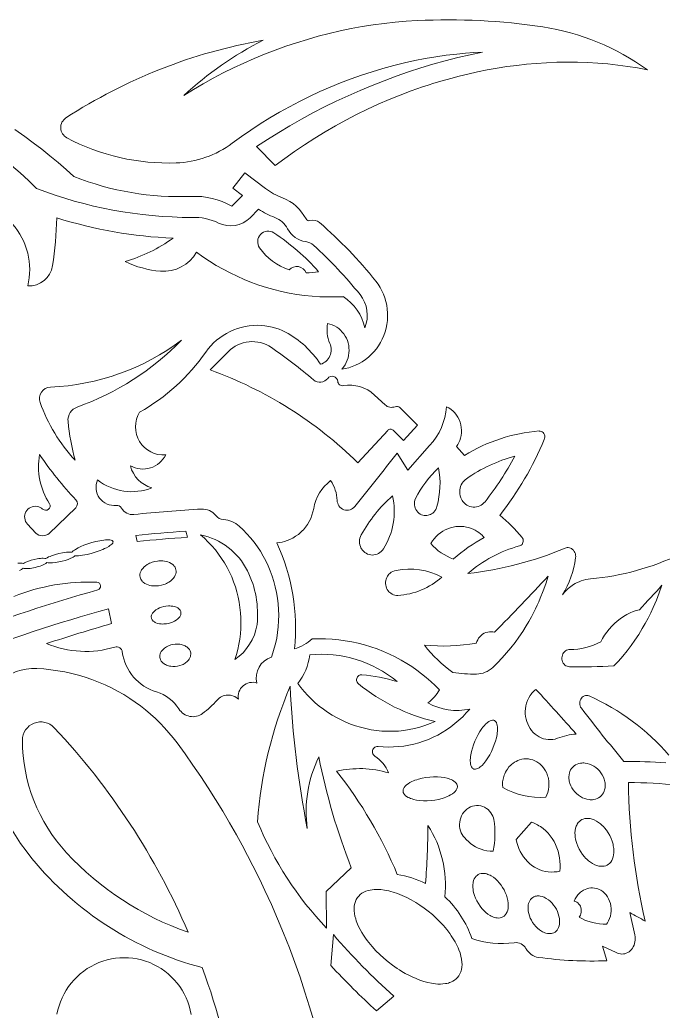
# Model space of a CAD drawing. Extents: x -234 to 858, y -95 to 532.
# Drawn here: x 705.8 to 724.1, y 119.84 to 148.04 of the extents above; entities that cross this region are included whole.
import ezdxf

# ---------------------------------------------------------------- set-up
doc = ezdxf.new("R2010")
doc.units = 0
doc.header["$LTSCALE"] = 7
doc.header["$MEASUREMENT"] = 0
doc.layers.add('8', color=250, linetype='CONTINUOUS', lineweight=15)

msp = doc.modelspace()

# ---------------------------------------------------------------- linework, layer by layer
at = {"layer": '8', "ltscale": 0.01898}
msp.add_line((712.5332, 144.4351), (713.0627, 143.891), dxfattribs=at)
at = {"layer": '8', "ltscale": 0.013773}
msp.add_line((712.2046, 143.685), (711.8601, 143.2551), dxfattribs=at)
at = {"layer": '8', "ltscale": 0.018277}
msp.add_line((712.7879, 143.2443), (712.2046, 143.685), dxfattribs=at)
at = {"layer": '8', "ltscale": 0.010833}
msp.add_line((712.1375, 143.0462), (711.8329, 142.7379), dxfattribs=at)
at = {"layer": '8', "ltscale": 0.008681}
msp.add_line((711.8601, 143.2551), (712.1375, 143.0462), dxfattribs=at)
at = {"layer": '8', "ltscale": 0.008486}
msp.add_line((712.5881, 142.6526), (712.3499, 142.4108), dxfattribs=at)
at = {"layer": '8', "ltscale": 0.018129}
msp.add_line((711.726, 138.5974), (711.216, 138.0819), dxfattribs=at)
at = {"layer": '8', "ltscale": 0.010154}
msp.add_line((716.1894, 137.0892), (715.8923, 137.366), dxfattribs=at)
at = {"layer": '8', "ltscale": 0.017836}
msp.add_line((717.1119, 136.5057), (716.6061, 137.0089), dxfattribs=at)
at = {"layer": '8', "ltscale": 0.014729}
msp.add_line((716.7137, 136.0715), (717.1119, 136.5057), dxfattribs=at)
at = {"layer": '8', "ltscale": 0.031327}
msp.add_line((715.4162, 135.439), (716.2676, 136.3584), dxfattribs=at)
at = {"layer": '8', "ltscale": 0.010338}
msp.add_line((716.4201, 136.3627), (716.7137, 136.0715), dxfattribs=at)
at = {"layer": '8', "ltscale": 0.023325}
msp.add_line((717.4575, 135.9286), (716.836, 135.2328), dxfattribs=at)
at = {"layer": '8', "ltscale": 0.014188}
msp.add_line((716.836, 135.2328), (716.5369, 135.7151), dxfattribs=at)
at = {"layer": '8', "ltscale": 0.008452}
msp.add_line((718.4543, 135.6501), (718.2271, 135.9005), dxfattribs=at)
at = {"layer": '8', "ltscale": 0.026184}
msp.add_line((706.6401, 133.4278), (707.3911, 134.1579), dxfattribs=at)
at = {"layer": '8', "ltscale": 0.008656}
msp.add_line((706.0191, 133.6933), (706.2535, 133.4385), dxfattribs=at)
at = {"layer": '8', "ltscale": 0.004515}
msp.add_line((710.5698, 133.319), (710.5231, 133.4935), dxfattribs=at)
at = {"layer": '8', "ltscale": 0.004397}
msp.add_line((709.1034, 133.3694), (709.1444, 133.1984), dxfattribs=at)
at = {"layer": '8', "ltscale": 0.010693}
msp.add_line((708.3226, 131.2844), (708.4136, 130.8665), dxfattribs=at)
at = {"layer": '8', "ltscale": 0.016356}
msp.add_line((720.3531, 125.2155), (719.9207, 124.7245), dxfattribs=at)
at = {"layer": '8', "ltscale": 0.024661}
msp.add_line((714.5127, 123.2398), (715.2307, 123.9162), dxfattribs=at)
at = {"layer": '8', "ltscale": 0.025963}
msp.add_line((714.5292, 122.2014), (714.5127, 123.2398), dxfattribs=at)
at = {"layer": '8', "ltscale": 0.01628}
msp.add_line((723.2947, 122.0061), (723.155, 122.6421), dxfattribs=at)
at = {"layer": '8', "ltscale": 0.022011}
msp.add_line((714.7226, 122.0165), (714.6482, 121.1392), dxfattribs=at)
at = {"layer": '8', "ltscale": 0.010871}
msp.add_line((722.5011, 121.2754), (722.3708, 121.6903), dxfattribs=at)
at = {"layer": '8', "ltscale": 0.010872}
msp.add_line((722.3708, 121.6903), (722.7672, 121.5113), dxfattribs=at)
at = {"layer": '8', "ltscale": 0.016071}
msp.add_line((715.9491, 119.8457), (716.4371, 120.2641), dxfattribs=at)
at = {"layer": '8'}
for points in [[(717.1076, 148.0173), (716.7934, 147.9984), (716.4791, 147.9718), (716.1647, 147.9374), (715.8505, 147.8952), (715.5368, 147.8455), (715.2237, 147.7881), (714.9114, 147.7231), (714.6002, 147.6507), (714.2902, 147.5707), (713.9817, 147.4835), (713.6748, 147.3889), (713.3698, 147.287), (713.0669, 147.178), (712.7662, 147.0618), (712.468, 146.9386), (712.1724, 146.8085), (711.8797, 146.6715), (711.5901, 146.5276), (711.3036, 146.3771), (711.0206, 146.2199), (710.7411, 146.0562), (710.4654, 145.886)], [(711.845, 144.5291), (712.1063, 144.7187), (712.3718, 144.9019), (712.6416, 145.0786), (712.9152, 145.2486), (713.1927, 145.412), (713.4737, 145.5685), (713.7581, 145.7181), (714.0456, 145.8607), (714.3362, 145.9962), (714.6295, 146.1245), (714.9253, 146.2455), (715.2235, 146.359), (715.5239, 146.4652), (715.8262, 146.5638), (716.1301, 146.6547), (716.4356, 146.7379), (716.7423, 146.8134), (717.0386, 146.8787), (717.3358, 146.9366), (717.6335, 146.9872), (717.9317, 147.0303), (718.23, 147.0659), (718.474, 147.0894), (718.7177, 147.1078), (718.9611, 147.1212)], [(718.9611, 147.1212), (718.6082, 147.0463), (718.2558, 146.9636), (717.904, 146.8732), (717.5532, 146.7751), (717.2034, 146.6694), (716.855, 146.5562), (716.5081, 146.4356), (716.1629, 146.3076), (715.8196, 146.1723), (715.4784, 146.0298), (715.1395, 145.8801), (714.8031, 145.7234), (714.4693, 145.5596), (714.1384, 145.389), (713.8106, 145.2115), (713.486, 145.0273), (713.1648, 144.8365), (712.8471, 144.639), (712.5332, 144.4351)], [(713.0627, 143.891), (713.3385, 144.0962), (713.6186, 144.2949), (713.9031, 144.4869), (714.1916, 144.6722), (714.4839, 144.8506), (714.78, 145.0219), (715.0794, 145.1862), (715.3822, 145.3432), (715.688, 145.493), (715.9967, 145.6353), (716.308, 145.7702), (716.6217, 145.8974), (716.9375, 146.017), (717.0964, 146.0739), (717.2557, 146.1289), (717.4151, 146.1817), (717.575, 146.2327), (717.8157, 146.3054), (718.0571, 146.3736), (718.2992, 146.4372), (718.5418, 146.4963), (718.8197, 146.5581), (719.0981, 146.6139), (719.3767, 146.6636), (719.6555, 146.7071), (719.9343, 146.7444), (720.2129, 146.7754), (720.4913, 146.8002), (720.7848, 146.8195), (721.0777, 146.8317), (721.3697, 146.8367), (721.6606, 146.8346), (721.9503, 146.8253), (722.2387, 146.8087), (722.5254, 146.7849), (722.8103, 146.7539), (723.0933, 146.7155), (723.3742, 146.6698), (723.6527, 146.6169)], [(707.341, 143.5822), (707.1175, 143.7829), (706.8901, 143.9794), (706.6588, 144.1717), (706.4238, 144.3596), (706.1852, 144.543), (705.9431, 144.7219), (705.6617, 144.9213)], [(706.2767, 143.2423), (706.045, 143.4668), (705.8078, 143.6857), (705.5653, 143.899)], [(710.8286, 141.4271), (711.0109, 141.2968), (711.1976, 141.1729), (711.3887, 141.0553), (711.5836, 140.9443), (711.7821, 140.8401), (711.9837, 140.743), (712.1878, 140.6532), (712.3946, 140.5705), (712.604, 140.4951), (712.8157, 140.4269), (713.0295, 140.3662), (713.245, 140.313), (713.462, 140.2673), (713.6803, 140.2292), (713.8996, 140.1989), (714.1196, 140.1763), (714.3399, 140.1615), (714.5605, 140.1545), (714.7809, 140.1553), (715.0008, 140.1639)], [(714.9575, 138.1018), (715.0574, 138.1186), (715.156, 138.1423), (715.2526, 138.1728), (715.3531, 138.2125), (715.4504, 138.2595), (715.5441, 138.3136), (715.6337, 138.3744), (715.7187, 138.4416), (715.7988, 138.5148), (715.8735, 138.5937), (715.9426, 138.6778), (716.0055, 138.7667), (716.0623, 138.8602), (716.1125, 138.9575), (716.1558, 139.0582), (716.192, 139.1618), (716.221, 139.2676), (716.2426, 139.3753), (716.2568, 139.4842), (716.2634, 139.5938), (716.2625, 139.7036), (716.2541, 139.8126), (716.2382, 139.9206), (716.2148, 140.0272), (716.1842, 140.1319), (716.1464, 140.234), (716.1015, 140.3331), (716.0498, 140.4286), (715.9916, 140.5201), (715.927, 140.6071)], [(711.0925, 138.5887), (711.1612, 138.6795), (711.2355, 138.7659), (711.3151, 138.8474), (711.3997, 138.9237), (711.4889, 138.9946), (711.5825, 139.0596), (711.6799, 139.1186), (711.7808, 139.1713), (711.8849, 139.2175), (711.9915, 139.2569), (712.1003, 139.2895), (712.211, 139.3151), (712.3229, 139.3336), (712.4358, 139.3448), (712.5491, 139.3488), (712.6623, 139.3456), (712.775, 139.335), (712.8867, 139.3172), (712.9843, 139.2955), (713.0806, 139.2682), (713.1752, 139.2355), (713.2676, 139.1974), (713.3576, 139.1541)], [(714.5551, 139.4004), (714.6234, 139.3837), (714.6898, 139.3606), (714.7537, 139.3314), (714.8147, 139.2963), (714.8721, 139.2555), (714.9255, 139.2096), (714.9744, 139.1588), (715.0187, 139.1034), (715.0577, 139.044), (715.0911, 138.9813), (715.1187, 138.9157), (715.1403, 138.8477), (715.1557, 138.778), (715.1648, 138.7072), (715.1675, 138.6356), (715.1638, 138.5641), (715.1537, 138.4931), (715.1373, 138.4233), (715.1148, 138.3554), (715.0862, 138.2897), (715.0519, 138.227), (715.0078, 138.162), (714.9575, 138.1018)], [(718.2271, 135.9005), (718.2616, 135.9564), (718.2914, 136.0152), (718.3161, 136.0764), (718.3357, 136.1396), (718.3519, 136.2148), (718.3608, 136.2912), (718.3624, 136.3681), (718.3566, 136.4448), (718.3435, 136.5205), (718.3233, 136.5943), (718.2959, 136.6656), (718.2622, 136.733), (718.222, 136.7964), (718.1759, 136.8552), (718.1241, 136.9088), (718.0673, 136.9566), (718.006, 136.9979), (717.9407, 137.0324)], [(720.7194, 136.1024), (720.7294, 136.1344), (720.7337, 136.1692), (720.7314, 136.2041), (720.7226, 136.2378), (720.7077, 136.2686), (720.6873, 136.2957), (720.6623, 136.3173), (720.6336, 136.3326), (720.6022, 136.3413), (720.5702, 136.3426)], [(718.5028, 134.9824), (718.4699, 134.9569), (718.4394, 134.9282), (718.4119, 134.8966), (718.3831, 134.8556), (718.3589, 134.8112), (718.3397, 134.7643), (718.3257, 134.7156), (718.3171, 134.6656), (718.314, 134.6149), (718.3175, 134.5543), (718.3287, 134.4949), (718.3372, 134.466), (718.3476, 134.4378), (718.3643, 134.4015), (718.3841, 134.3669), (718.407, 134.3342), (718.439, 134.2972), (718.475, 134.2644), (718.5145, 134.2363), (718.5569, 134.2132), (718.6015, 134.1955), (718.6477, 134.1835), (718.6949, 134.1774), (718.7427, 134.1773), (718.7902, 134.1831), (718.8368, 134.1948), (718.8817, 134.2122), (718.9243, 134.2351), (718.9641, 134.263), (719.0006, 134.2955), (719.0331, 134.3319)], [(715.329, 134.1955), (715.3009, 134.1651), (715.2683, 134.139), (715.2322, 134.1177), (715.1934, 134.1019), (715.1533, 134.0921), (715.108, 134.0886), (715.0629, 134.0927), (715.0184, 134.1045), (714.9761, 134.1235), (714.9374, 134.1491), (714.9039, 134.1805), (714.8789, 134.2122), (714.8585, 134.2475), (714.843, 134.2856), (714.8328, 134.3253), (714.8283, 134.3657)], [(717.0536, 134.4227), (717.0371, 134.3767), (717.0269, 134.3289), (717.0234, 134.2831), (717.0258, 134.2368), (717.0341, 134.1912), (717.0479, 134.1472), (717.0672, 134.1061), (717.0915, 134.0683), (717.1207, 134.034), (717.1542, 134.004), (717.1915, 133.9789), (717.2315, 133.9593), (717.2662, 133.9476), (717.302, 133.9402), (717.3386, 133.9371), (717.3756, 133.9384), (717.4123, 133.9441), (717.4482, 133.954), (717.4825, 133.968), (717.5149, 133.9859), (717.5451, 134.0075), (717.5781, 134.0381), (717.6072, 134.0732), (717.6317, 134.1121), (717.6509, 134.1537), (717.6645, 134.1971)], [(706.452, 134.1214), (706.4198, 134.1468), (706.3844, 134.1677), (706.3408, 134.1857), (706.2951, 134.1968), (706.248, 134.2007), (706.2007, 134.1973), (706.1541, 134.1867), (706.1101, 134.1695), (706.0697, 134.1459), (706.0333, 134.1162), (706.0019, 134.081), (705.9761, 134.0411), (705.9568, 133.9982), (705.9445, 133.9532), (705.9394, 133.9071), (705.9417, 133.8606), (705.9512, 133.8148), (705.9676, 133.7707), (705.9905, 133.7298), (706.0191, 133.6933)], [(714.1607, 134.1369), (714.1404, 134.0419), (714.1125, 133.9487), (714.0772, 133.8582), (714.0346, 133.7709), (713.9851, 133.6874), (713.929, 133.6083), (713.8985, 133.5705), (713.8665, 133.5341), (713.8332, 133.499), (713.7984, 133.4654), (713.7252, 133.4031), (713.6473, 133.347), (713.6066, 133.3215), (713.5649, 133.2977), (713.5223, 133.2756), (713.4789, 133.2554), (713.4077, 133.2269), (713.3347, 133.2031), (713.2604, 133.1844), (713.185, 133.1707), (713.1088, 133.1621)], [(710.9434, 133.3898), (711.056, 133.2899), (711.1637, 133.185), (711.2665, 133.0752), (711.3639, 132.9606), (711.456, 132.8417), (711.5424, 132.7187), (711.6229, 132.5918), (711.6975, 132.4612), (711.766, 132.3274), (711.8283, 132.1905), (711.8841, 132.0508), (711.9335, 131.9088), (711.9763, 131.7645), (712.0123, 131.6189), (712.0417, 131.4717), (712.0643, 131.3234), (712.0801, 131.1741), (712.0891, 131.0242), (712.0914, 130.8741), (712.0868, 130.724), (712.0753, 130.5742), (712.0572, 130.4251), (712.0322, 130.2769), (712.0006, 130.1301), (711.9623, 129.9848), (711.9175, 129.8414)], [(712.9594, 129.9049), (713.0026, 130.0318), (713.041, 130.1604), (713.0743, 130.2904), (713.1082, 130.4506), (713.1345, 130.6123), (713.1532, 130.775), (713.1643, 130.9383), (713.1676, 131.102), (713.1633, 131.2657), (713.1513, 131.4289), (713.1316, 131.5914), (713.1042, 131.7527), (713.0693, 131.9125), (713.0287, 132.0642), (712.9812, 132.2138), (712.9269, 132.361), (712.866, 132.5055), (712.7985, 132.6471), (712.7245, 132.7853), (712.6443, 132.92), (712.5579, 133.0507), (712.4656, 133.1774), (712.3674, 133.2995), (712.2637, 133.417), (712.1546, 133.5295), (712.0404, 133.6368)], [(719.0119, 133.3124), (718.9819, 133.3449), (718.9506, 133.3759), (718.9068, 133.415), (718.8608, 133.4511), (718.8128, 133.4843), (718.7565, 133.5178), (718.698, 133.5473), (718.6378, 133.5724), (718.5759, 133.5931), (718.5025, 133.6114), (718.4278, 133.6236), (718.3523, 133.6293), (718.2766, 133.6288), (718.201, 133.6219), (718.1262, 133.6088), (718.0524, 133.5895), (717.977, 133.5628), (717.904, 133.5298), (717.8337, 133.4906), (717.7666, 133.4456), (717.7032, 133.3951), (717.644, 133.3394), (717.5892, 133.2791), (717.5392, 133.2143), (717.4943, 133.1457)], [(707.3689, 132.7949), (707.4189, 132.7927), (707.4737, 132.7945), (707.5279, 132.7993), (707.5839, 132.8065), (707.6486, 132.8174), (707.7139, 132.8306), (707.8284, 132.8585), (707.9423, 132.8921), (708.0544, 132.9308), (708.163, 132.9745), (708.2151, 132.9982), (708.2649, 133.023), (708.3332, 133.0617), (708.3638, 133.0817), (708.3912, 133.1021), (708.415, 133.1227), (708.434, 133.1434), (708.4432, 133.1565), (708.4497, 133.1692), (708.4535, 133.1854), (708.4515, 133.2), (708.4434, 133.2128), (708.435, 133.2201), (708.4244, 133.2265), (708.3967, 133.2364), (708.3621, 133.2427), (708.3267, 133.2454), (708.2884, 133.2459), (708.2387, 133.2436), (708.1874, 133.2388), (708.1322, 133.2314), (708.0759, 133.2219), (707.9616, 133.1976), (707.8469, 133.1672), (707.7332, 133.1314), (707.6222, 133.0906), (707.5375, 133.0549), (707.4584, 133.0167), (707.3856, 132.9753), (707.3528, 132.9535), (707.3236, 132.9313), (707.3032, 132.9129), (707.2868, 132.8948)], [(715.5138, 133.3884), (715.4917, 133.3414), (715.476, 133.2918), (715.4675, 133.245), (715.4646, 133.1975), (715.4674, 133.1498), (715.4758, 133.103), (715.4897, 133.0578), (715.5053, 133.0219), (715.5245, 132.9877), (715.547, 132.9558), (715.578, 132.9209), (715.6131, 132.8903), (715.6517, 132.8643), (715.6931, 132.8434), (715.7367, 132.8282), (715.7819, 132.8187), (715.8283, 132.8152), (715.8751, 132.8178), (715.921, 132.8263), (715.9651, 132.8405), (716.007, 132.8604), (716.0462, 132.8855), (716.0821, 132.9154), (716.1142, 132.9496), (716.1419, 132.9875)], [(720.015, 133.0716), (720.0402, 133.081), (720.0646, 133.0967), (720.0855, 133.1175), (720.1021, 133.1425), (720.1137, 133.1708), (720.1198, 133.2008), (720.12, 133.2312), (720.1145, 133.2611), (720.1035, 133.2894), (720.0875, 133.3143)], [(707.2868, 132.8948), (707.2528, 132.8971), (707.2169, 132.8977), (707.174, 132.8963), (707.1299, 132.893), (707.0736, 132.8866), (707.0167, 132.878), (706.9143, 132.8574), (706.8133, 132.8308), (706.7588, 132.8136), (706.7058, 132.7945), (706.6632, 132.7772), (706.6227, 132.7586), (706.582, 132.7368), (706.5466, 132.7138)], [(721.6098, 132.7332), (721.613, 132.7721), (721.6108, 132.8109), (721.6032, 132.8491), (721.5905, 132.8856), (721.5728, 132.9192), (721.5504, 132.9497), (721.5238, 132.976), (721.4939, 132.9972), (721.4651, 133.0113), (721.4345, 133.0208), (721.4031, 133.0254), (721.3713, 133.025), (721.3397, 133.0196), (721.3092, 133.0094)], [(705.9067, 132.5757), (705.8648, 132.583), (705.817, 132.5855), (705.7492, 132.5828)], [(705.901, 132.4363), (705.9295, 132.4319), (705.9604, 132.4294), (706.0008, 132.4288), (706.0428, 132.4306), (706.0919, 132.4351), (706.1416, 132.4418), (706.2353, 132.4599), (706.3278, 132.4845), (706.377, 132.5004), (706.4249, 132.5182), (706.4652, 132.5353), (706.5034, 132.5538), (706.5409, 132.5751), (706.5733, 132.5977)], [(706.5466, 132.7138), (706.5098, 132.7192), (706.4697, 132.7214), (706.4318, 132.7211), (706.3926, 132.7189), (706.3433, 132.7138), (706.2931, 132.7065), (706.2095, 132.6899), (706.1273, 132.6683), (706.048, 132.6421), (705.9732, 132.6112), (705.9386, 132.594), (705.9067, 132.5757)], [(706.5733, 132.5977), (706.6086, 132.5929), (706.6473, 132.5907), (706.6883, 132.5907), (706.731, 132.5927), (706.8192, 132.6017), (706.9109, 132.6167), (707.0023, 132.6368), (707.0915, 132.6614), (707.1771, 132.6904), (707.2517, 132.7215), (707.2863, 132.7386), (707.3181, 132.7567), (707.3461, 132.7755), (707.3689, 132.7949)], [(710.2432, 132.3972), (710.2349, 132.4276), (710.2226, 132.4567), (710.2066, 132.4842), (710.187, 132.5101), (710.1702, 132.5282), (710.1517, 132.5452), (710.1103, 132.5754), (710.0639, 132.6006), (710.0137, 132.6205), (709.9667, 132.634), (709.9181, 132.6435), (709.8681, 132.6491), (709.8307, 132.6509), (709.7931, 132.6507), (709.754, 132.6485), (709.715, 132.6442), (709.6389, 132.6299), (709.5648, 132.6082), (709.5286, 132.5945), (709.4934, 132.579), (709.4598, 132.5621), (709.4275, 132.5434), (709.3799, 132.5108), (709.3366, 132.4744), (709.2985, 132.4343), (709.2665, 132.3909), (709.2532, 132.3681), (709.2417, 132.3448), (709.2277, 132.306), (709.2195, 132.2661), (709.2176, 132.2261), (709.2222, 132.1871)], [(705.7944, 132.3713), (705.8512, 132.4027), (705.901, 132.4363)], [(709.2222, 132.1871), (709.2306, 132.1567), (709.2429, 132.1276), (709.259, 132.1), (709.2787, 132.0742), (709.2955, 132.056), (709.3141, 132.0391), (709.3556, 132.0089), (709.4021, 131.9837), (709.4525, 131.9637), (709.4995, 131.9503), (709.5482, 131.9408), (709.5982, 131.9351), (709.6356, 131.9334), (709.6732, 131.9336), (709.7123, 131.9358), (709.7512, 131.9401), (709.8273, 131.9544), (709.9013, 131.9761), (709.9374, 131.9897), (709.9725, 132.0052), (710.006, 132.0222), (710.0383, 132.0409), (710.0858, 132.0734), (710.129, 132.1099), (710.1671, 132.15), (710.1989, 132.1934), (710.2122, 132.2162), (710.2236, 132.2395), (710.2376, 132.2783), (710.2458, 132.3182), (710.2477, 132.3581), (710.2432, 132.3972)], [(716.508, 132.3739), (716.4593, 132.3644), (716.412, 132.3472), (716.3673, 132.3231), (716.3267, 132.2927), (716.3008, 132.2678), (716.2776, 132.2403), (716.2573, 132.2105), (716.2369, 132.1718), (716.2211, 132.1306), (716.2102, 132.0877), (716.2045, 132.044), (716.204, 132.0003), (716.2088, 131.957), (716.2187, 131.9145), (716.2337, 131.8734), (716.2534, 131.8344), (716.2777, 131.7982), (716.3007, 131.771), (716.3264, 131.7465), (716.3544, 131.725), (716.3907, 131.7033), (716.4296, 131.6863), (716.4703, 131.6743), (716.5118, 131.6678), (716.5535, 131.6668)], [(719.2539, 129.6171), (719.3897, 129.7496), (719.521, 129.8869), (719.6477, 130.0289), (719.7695, 130.1753), (719.8865, 130.326), (719.9985, 130.4808), (720.1054, 130.6395), (720.2072, 130.8019), (720.2812, 130.928), (720.3521, 131.0561), (720.4199, 131.186), (720.4687, 131.2846), (720.5157, 131.3841), (720.5609, 131.4846), (720.6043, 131.586), (720.6857, 131.7912), (720.7598, 131.9995), (720.8264, 132.2105)], [(722.0357, 132.1356), (721.9675, 132.1284), (721.8997, 132.1165), (721.8325, 132.1), (721.7665, 132.079), (721.7078, 132.0562), (721.6502, 132.0297), (721.594, 131.9999), (721.5529, 131.9753), (721.5127, 131.9489), (721.4736, 131.9207), (721.4355, 131.8908), (721.3986, 131.8592), (721.3628, 131.8261), (721.2952, 131.7553), (721.233, 131.679)], [(722.6966, 129.6617), (722.8263, 129.7995), (722.9514, 129.942), (723.0719, 130.0892), (723.1876, 130.2407), (723.2984, 130.3965), (723.4042, 130.5563), (723.5051, 130.7199), (723.5892, 130.866), (723.6693, 131.0148), (723.7455, 131.166), (723.8177, 131.3196), (723.8635, 131.4231), (723.9075, 131.5276), (723.9498, 131.6331), (723.9903, 131.7395), (724.0657, 131.9546)], [(710.3829, 131.1944), (710.3785, 131.2112), (710.372, 131.2274), (710.3636, 131.243), (710.3534, 131.2577), (710.3279, 131.2847), (710.2966, 131.3078), (710.276, 131.3195), (710.2539, 131.3299), (710.2064, 131.3466), (710.1555, 131.3579), (710.1023, 131.3641), (710.066, 131.3656), (710.0294, 131.365), (709.9559, 131.3581), (709.8948, 131.3466), (709.8351, 131.3301), (709.7776, 131.3087), (709.723, 131.2824), (709.674, 131.2523), (709.6302, 131.218), (709.6099, 131.1985), (709.5917, 131.1781), (709.577, 131.1584), (709.5644, 131.138), (709.5553, 131.1194), (709.5482, 131.1002), (709.5423, 131.0743), (709.5406, 131.0486), (709.5433, 131.0235)], [(709.5433, 131.0235), (709.5478, 131.0067), (709.5543, 130.9904), (709.5627, 130.9749), (709.573, 130.9601), (709.5986, 130.9332), (709.6299, 130.9101), (709.6507, 130.8983), (709.6728, 130.8879), (709.7204, 130.8713), (709.7713, 130.86), (709.8245, 130.8538), (709.8608, 130.8523), (709.8975, 130.8528), (709.971, 130.8597), (710.0321, 130.8712), (710.0917, 130.8877), (710.1491, 130.9092), (710.2036, 130.9355), (710.2525, 130.9656), (710.2962, 130.9999), (710.3165, 131.0193), (710.3346, 131.0398), (710.3493, 131.0594), (710.3618, 131.0799), (710.3709, 131.0985), (710.378, 131.1176), (710.3839, 131.1435), (710.3856, 131.1693), (710.3829, 131.1944)], [(723.4239, 131.259), (723.3352, 131.2341), (723.2476, 131.2035), (723.1614, 131.1674), (723.0647, 131.1194), (722.9709, 131.0646), (722.8805, 131.0034), (722.7938, 130.936), (722.7137, 130.8654), (722.6375, 130.7896), (722.5654, 130.709), (722.4978, 130.6239), (722.4348, 130.5346), (722.3766, 130.4415), (722.3234, 130.3448)], [(719.3045, 130.6161), (719.2574, 130.627), (719.2089, 130.6319), (719.16, 130.6308), (719.1119, 130.6237), (719.0606, 130.609), (719.0115, 130.5876), (718.9653, 130.5598), (718.9227, 130.5262), (718.8844, 130.4873), (718.8527, 130.4462), (718.8254, 130.4013), (718.8033, 130.3535), (718.7865, 130.3037)], [(714.1159, 130.4272), (714.3054, 130.4319), (714.4946, 130.4291), (714.6834, 130.419), (714.8714, 130.4014), (715.0583, 130.3764), (715.2439, 130.3441), (715.4279, 130.3044), (715.61, 130.2574), (715.7899, 130.2033), (715.9674, 130.142), (716.1421, 130.0736), (716.3139, 129.9983), (716.4824, 129.9162), (716.6475, 129.8273), (716.8088, 129.7319), (716.9526, 129.6391), (717.0931, 129.541), (717.23, 129.4378), (717.3632, 129.3295), (717.4924, 129.2164), (717.6173, 129.0987), (717.738, 128.9766)], [(710.6616, 130.0297), (710.6558, 130.057), (710.6428, 130.0925), (710.624, 130.1259), (710.6, 130.1567), (710.5714, 130.1845), (710.5508, 130.2007), (710.5288, 130.2154), (710.5038, 130.2296), (710.4775, 130.242), (710.4487, 130.2533), (710.4188, 130.2627), (710.387, 130.2705), (710.3544, 130.2764), (710.2893, 130.2822), (710.2234, 130.2807), (710.1578, 130.2721), (710.0933, 130.2565), (710.0311, 130.234), (709.9728, 130.205), (709.9454, 130.1881), (709.9195, 130.1696), (709.8963, 130.1507), (709.8748, 130.1304), (709.8483, 130.1008), (709.8257, 130.0691), (709.8074, 130.0355), (709.7942, 130.0014), (709.786, 129.9662), (709.783, 129.9306), (709.7854, 129.8956)], [(709.7854, 129.8956), (709.7913, 129.8683), (709.8044, 129.8328), (709.8233, 129.7994), (709.8474, 129.7686), (709.876, 129.7408), (709.8967, 129.7246), (709.9187, 129.7099), (709.9438, 129.6958), (709.9701, 129.6833), (709.999, 129.672), (710.0289, 129.6626), (710.0608, 129.6548), (710.0934, 129.649), (710.1585, 129.6431), (710.2244, 129.6446), (710.29, 129.6532), (710.3544, 129.6689), (710.4164, 129.6913), (710.4461, 129.705), (710.4747, 129.7203), (710.5019, 129.7372), (710.5278, 129.7557), (710.551, 129.7747), (710.5725, 129.795), (710.5988, 129.8246), (710.6214, 129.8563), (710.6396, 129.8898), (710.6528, 129.9239), (710.6611, 129.9592), (710.6641, 129.9947), (710.6616, 130.0297)], [(721.4479, 130.1289), (721.417, 130.127), (721.3866, 130.1204), (721.3533, 130.107), (721.3222, 130.0879), (721.2941, 130.0635), (721.27, 130.0347), (721.2502, 130.0018), (721.2353, 129.9662), (721.2256, 129.9285), (721.2214, 129.8895), (721.2226, 129.8506), (721.2294, 129.8124), (721.2413, 129.7764), (721.2583, 129.7426), (721.28, 129.7121), (721.3058, 129.6858), (721.3349, 129.6646), (721.3668, 129.6488), (721.4003, 129.639), (721.4348, 129.6352)], [(710.273, 127.4705), (710.1605, 127.6168), (710.0426, 127.7593), (709.9196, 127.8977), (709.7917, 128.0317), (709.6591, 128.1611), (709.5211, 128.2865), (709.3788, 128.4069), (709.2324, 128.522), (709.0819, 128.6318), (708.9275, 128.7363), (708.7578, 128.8422), (708.5841, 128.9416), (708.4067, 129.0344), (708.2257, 129.1204), (708.0415, 129.1996), (707.8544, 129.2717), (707.6646, 129.3367), (707.4724, 129.3945), (707.2781, 129.4451), (707.082, 129.4883), (706.8843, 129.524), (706.6853, 129.5524), (706.4854, 129.5732), (706.2848, 129.5865)], [(713.7094, 129.1601), (713.7991, 129.0421), (713.8939, 128.9282), (713.9937, 128.8184), (714.0982, 128.7132), (714.2069, 128.613), (714.3196, 128.5179), (714.4369, 128.4275), (714.558, 128.3426), (714.6827, 128.2633), (714.8106, 128.1898), (714.9415, 128.1222), (715.0752, 128.0607), (715.2114, 128.0054), (715.3498, 127.9564), (715.4902, 127.9139), (715.6416, 127.8759), (715.7945, 127.8454), (715.9485, 127.8225), (716.1033, 127.8073), (716.2584, 127.7999), (716.4137, 127.8003), (716.5686, 127.8085), (716.7227, 127.8245), (716.8758, 127.8482), (717.0275, 127.8796), (717.1774, 127.9186), (717.3251, 127.9652), (717.4704, 128.0192), (717.6128, 128.0804)], [(715.4313, 129.1532), (715.412, 129.1723), (715.3965, 129.1954), (715.3855, 129.2211), (715.3796, 129.248), (715.3789, 129.2757), (715.3835, 129.3035), (715.3931, 129.3301), (715.4073, 129.354), (715.4233, 129.3723), (715.4424, 129.3877), (715.464, 129.3995), (715.4862, 129.4072), (715.5093, 129.4109), (715.5323, 129.4106)], [(720.4824, 128.9933), (720.4425, 128.9594), (720.4049, 128.9227), (720.3697, 128.8832), (720.3451, 128.852), (720.3219, 128.8195), (720.2804, 128.7509), (720.2457, 128.6782), (720.2179, 128.6022), (720.1974, 128.5237), (720.1843, 128.4434), (720.179, 128.3692), (720.18, 128.2949), (720.1874, 128.221), (720.2011, 128.1482), (720.221, 128.077), (720.247, 128.0082), (720.2789, 127.9423), (720.3164, 127.88), (720.3593, 127.8217), (720.4063, 127.7691), (720.4579, 127.7214), (720.5134, 127.6793), (720.5725, 127.6431), (720.6346, 127.6133), (720.6991, 127.5902), (720.765, 127.5741), (720.832, 127.5651), (720.8995, 127.5632), (720.9668, 127.5685), (721.0334, 127.5809), (721.0985, 127.6003)], [(721.9909, 128.805), (721.9597, 128.8153), (721.927, 128.8194), (721.8942, 128.8172), (721.8604, 128.808), (721.8285, 128.7921), (721.7999, 128.7703), (721.7749, 128.7429), (721.7546, 128.711), (721.7397, 128.6759), (721.7306, 128.6386), (721.7274, 128.5998), (721.7303, 128.5613), (721.7392, 128.5246), (721.7537, 128.4897), (721.7735, 128.4585)], [(718.6, 128.4329), (718.5018, 128.3217), (718.3987, 128.2153), (718.2908, 128.1142), (718.1785, 128.0185), (718.0618, 127.9285), (717.9411, 127.8443), (717.8166, 127.7663), (717.6885, 127.6945), (717.5572, 127.6291), (717.4229, 127.5704), (717.286, 127.5185), (717.1466, 127.4735), (717.0061, 127.4357), (716.8639, 127.4049), (716.7204, 127.3812), (716.5758, 127.3646), (716.4304, 127.3552), (716.2847, 127.3531), (716.1389, 127.3581), (715.9934, 127.3702)], [(719.3021, 128.1066), (719.289, 128.1121), (719.2752, 128.1157), (719.2596, 128.1176), (719.2433, 128.1173), (719.2107, 128.111), (719.1766, 128.0977), (719.1419, 128.0782), (719.1072, 128.0534), (719.0813, 128.0318), (719.0558, 128.0081), (719.0061, 127.9551), (718.9755, 127.9181), (718.9458, 127.879), (718.8891, 127.7954), (718.8364, 127.7063), (718.7882, 127.613), (718.7447, 127.5166), (718.7062, 127.4183), (718.6741, 127.3212), (718.6479, 127.2244), (718.6284, 127.1287), (718.6215, 127.0815), (718.6166, 127.0349), (718.6141, 126.9917), (718.614, 126.9496), (718.6163, 126.9096), (718.6212, 126.8718), (718.632, 126.8272), (718.6394, 126.807), (718.6481, 126.7885), (718.6633, 126.765), (718.6814, 126.7461), (718.7021, 126.7324)], [(718.7021, 126.7324), (718.7153, 126.7269), (718.7292, 126.7233), (718.7449, 126.7215), (718.7613, 126.7218), (718.7941, 126.7281), (718.8283, 126.7414), (718.8631, 126.7609), (718.8979, 126.7857), (718.9238, 126.8073), (718.9493, 126.831), (718.999, 126.884), (719.0296, 126.921), (719.0593, 126.9601), (719.1158, 127.0437), (719.1682, 127.1328), (719.2162, 127.2262), (719.2595, 127.3225), (719.2977, 127.4208), (719.3296, 127.518), (719.3556, 127.6147), (719.3749, 127.7104), (719.3818, 127.7577), (719.3867, 127.8042), (719.3891, 127.8477), (719.3893, 127.8899), (719.3871, 127.9297), (719.3822, 127.9673), (719.3715, 128.0119), (719.3642, 128.0321), (719.3556, 128.0506), (719.3405, 128.074), (719.3226, 128.0929), (719.3021, 128.1066)], [(714.1704, 119.5313), (714.0448, 119.9578), (713.9118, 120.382), (713.7713, 120.8038), (713.6235, 121.2229), (713.4682, 121.6393), (713.3056, 122.0529), (713.1355, 122.4634), (712.9582, 122.8709), (712.8668, 123.0735), (712.7735, 123.2753), (712.6785, 123.476), (712.5817, 123.6759), (712.433, 123.9742), (712.2803, 124.2704), (712.1235, 124.5647), (711.9628, 124.8567), (711.7702, 125.1947), (711.5722, 125.5296), (711.3688, 125.8614), (711.1601, 126.19), (710.9462, 126.5153), (710.727, 126.8371), (710.5026, 127.1556), (710.273, 127.4705)], [(715.9934, 127.3702), (715.9757, 127.371), (715.9581, 127.3695), (715.9295, 127.3621), (715.9025, 127.3484), (715.8786, 127.3295), (715.8593, 127.3064), (715.845, 127.2797), (715.836, 127.2501), (715.8327, 127.2192), (715.8355, 127.1889), (715.8441, 127.1601), (715.8584, 127.1331), (715.8777, 127.1096), (715.9007, 127.091)], [(720.7588, 125.9247), (720.7905, 125.9922), (720.8156, 126.0627), (720.8348, 126.1398), (720.8464, 126.2185), (720.8502, 126.2981), (720.8462, 126.3776), (720.8344, 126.4561), (720.8255, 126.4949), (720.8148, 126.5331), (720.8022, 126.5702), (720.7878, 126.6066), (720.7553, 126.6734), (720.7165, 126.7362), (720.6718, 126.7942), (720.6215, 126.8468), (720.5943, 126.8709), (720.5658, 126.8934), (720.5366, 126.914), (720.5063, 126.9329), (720.4498, 126.9622), (720.3908, 126.9853), (720.3298, 127.0022), (720.2675, 127.0125), (720.2045, 127.0161), (720.1413, 127.0131), (720.0787, 127.0035), (720.0171, 126.9873), (719.9659, 126.9686), (719.9163, 126.9454), (719.8686, 126.9179), (719.8231, 126.8864), (719.7941, 126.8633), (719.7664, 126.8386), (719.7147, 126.7846), (719.6687, 126.7252), (719.6404, 126.6813), (719.6152, 126.6354), (719.5931, 126.5877), (719.5787, 126.551), (719.5662, 126.5135), (719.5555, 126.4752), (719.5467, 126.4364), (719.5351, 126.3579), (719.5314, 126.2785), (719.5356, 126.1992)], [(721.4694, 126.7011), (721.4494, 126.659), (721.4342, 126.6143), (721.423, 126.5612), (721.4181, 126.5064), (721.4195, 126.4509), (721.4232, 126.4175), (721.429, 126.3843), (721.437, 126.3504), (721.447, 126.3168), (721.4725, 126.2519), (721.505, 126.1898), (721.5436, 126.131), (721.5878, 126.0766), (721.6368, 126.0269), (721.6902, 125.9823), (721.7474, 125.9434), (721.8078, 125.9106), (721.8694, 125.8851), (721.9325, 125.8665), (721.9963, 125.8556), (722.0283, 125.853), (722.0602, 125.8526), (722.0914, 125.8542), (722.1222, 125.8579), (722.1719, 125.8687), (722.2195, 125.8853), (722.2642, 125.9078), (722.3055, 125.936), (722.3425, 125.9695), (722.3749, 126.008), (722.402, 126.0509)], [(722.402, 126.0509), (722.4217, 126.093), (722.4366, 126.1377), (722.4477, 126.1908), (722.4525, 126.2455), (722.4512, 126.3011), (722.4476, 126.3341), (722.4421, 126.3671), (722.4342, 126.4013), (722.4244, 126.4351), (722.3994, 126.4999), (722.3676, 126.5621), (722.3295, 126.6208), (722.286, 126.6752), (722.2376, 126.725), (722.1847, 126.7696), (722.1279, 126.8086), (722.0678, 126.8413), (722.0063, 126.867), (721.9432, 126.8855), (721.8793, 126.8965), (721.8471, 126.899), (721.8152, 126.8995), (721.7837, 126.8978), (721.7527, 126.8941), (721.7025, 126.8833), (721.6545, 126.8667), (721.6092, 126.8442), (721.5675, 126.8161), (721.5298, 126.7826), (721.497, 126.7441), (721.4694, 126.7011)], [(718.248, 126.2377), (718.2428, 126.2668), (718.2318, 126.295), (718.2153, 126.3217), (718.202, 126.3381), (718.1867, 126.3537), (718.1509, 126.3827), (718.1088, 126.4085), (718.0742, 126.4255), (718.0374, 126.4408), (717.9977, 126.4545), (717.9564, 126.4665), (717.8713, 126.4851), (717.7833, 126.4974), (717.6775, 126.5048), (717.5698, 126.505), (717.4611, 126.4984), (717.3526, 126.4852), (717.2456, 126.4655), (717.1413, 126.4392), (717.0897, 126.4231), (717.0394, 126.4053), (716.9966, 126.3882), (716.9552, 126.3695), (716.8991, 126.3404), (716.8475, 126.3082), (716.8016, 126.2729), (716.7668, 126.2395), (716.7385, 126.2041), (716.7273, 126.1858), (716.7181, 126.1672), (716.7093, 126.1421), (716.7047, 126.1169), (716.7045, 126.0918)], [(716.7045, 126.0918), (716.7098, 126.0626), (716.7211, 126.0343), (716.7379, 126.0076), (716.7515, 125.9912), (716.7671, 125.9756), (716.8036, 125.9466), (716.8464, 125.9208), (716.8814, 125.9039), (716.9186, 125.8887), (716.959, 125.8749), (717.0009, 125.8629), (717.0868, 125.8443), (717.1754, 125.832), (717.2815, 125.8247), (717.3895, 125.8245), (717.4981, 125.831), (717.6062, 125.8442), (717.7129, 125.8639), (717.8165, 125.8903), (717.8675, 125.9062), (717.9171, 125.924), (717.9597, 125.9412), (718.0008, 125.9599), (718.0561, 125.9891), (718.107, 126.0213), (718.1523, 126.0565), (718.1866, 126.09), (718.2144, 126.1254), (718.2255, 126.1437), (718.2345, 126.1622), (718.2432, 126.1873), (718.2477, 126.2126), (718.248, 126.2377)], [(719.2878, 125.2864), (719.2737, 125.337), (719.255, 125.386), (719.2318, 125.4328), (719.1993, 125.484), (719.1614, 125.531), (719.1187, 125.5728), (719.0718, 125.6087), (719.0207, 125.6386), (718.9667, 125.6619), (718.9105, 125.6781), (718.8528, 125.6869), (718.7942, 125.6884), (718.7356, 125.6824), (718.6782, 125.669), (718.6227, 125.6485), (718.5695, 125.6209), (718.5195, 125.5869), (718.4739, 125.5472), (718.4328, 125.5019), (718.3967, 125.4515), (718.3663, 125.3974), (718.3421, 125.3398), (718.3243, 125.2798), (718.3131, 125.2179), (718.3087, 125.1553), (718.311, 125.0928), (718.3202, 125.0311), (718.3357, 124.9716), (718.3576, 124.9144), (718.3854, 124.8604)], [(721.163, 123.8233), (721.1697, 123.9128), (721.1709, 124.0026), (721.1659, 124.1021), (721.1541, 124.2009), (721.1355, 124.2984), (721.1104, 124.3942), (721.0787, 124.4875), (721.0405, 124.578), (720.9961, 124.6651), (720.9457, 124.7483), (720.8894, 124.8269), (720.8268, 124.9014), (720.7588, 124.9704), (720.6859, 125.0332), (720.6476, 125.0623), (720.6081, 125.0897), (720.5679, 125.1152), (720.5267, 125.139), (720.4702, 125.1679), (720.4123, 125.1934), (720.3531, 125.2155)], [(721.7168, 125.2387), (721.683, 125.2018), (721.6543, 125.1593), (721.6403, 125.133), (721.6282, 125.1054), (721.6176, 125.0759), (721.6089, 125.0453), (721.5969, 124.9818), (721.5917, 124.9156), (721.5931, 124.8476), (721.6006, 124.7787), (721.608, 124.7365), (721.6174, 124.6945), (721.6419, 124.6109), (721.6736, 124.529), (721.7117, 124.4496), (721.7557, 124.3734), (721.8077, 124.2976), (721.8653, 124.2267), (721.896, 124.1935), (721.9278, 124.1618), (721.981, 124.1147), (722.0367, 124.0726), (722.0944, 124.0361), (722.1538, 124.0059), (722.2142, 123.9825), (722.2711, 123.9676), (722.3277, 123.9599), (722.3556, 123.959), (722.3832, 123.9601), (722.4262, 123.9662), (722.4674, 123.9776), (722.5064, 123.9945), (722.5426, 124.0167), (722.5757, 124.0441)], [(722.5757, 124.0441), (722.6089, 124.0809), (722.637, 124.1233), (722.6606, 124.1721), (722.6785, 124.2251), (722.6907, 124.2814), (722.6973, 124.3402), (722.6988, 124.3802), (722.6981, 124.4207), (722.6951, 124.4622), (722.6901, 124.5039), (722.6829, 124.546), (722.6738, 124.588), (722.6498, 124.6715), (722.6188, 124.7534), (722.5814, 124.8328), (722.5382, 124.909), (722.4868, 124.985), (722.4299, 125.0559), (722.3995, 125.0892), (722.3679, 125.1209), (722.315, 125.168), (722.2596, 125.2101), (722.202, 125.2466), (722.1426, 125.2769), (722.0821, 125.3002), (722.0249, 125.3151), (721.9679, 125.3228), (721.9397, 125.3237), (721.9119, 125.3226), (721.8684, 125.3165), (721.8267, 125.3051), (721.7872, 125.2882), (721.7504, 125.266), (721.7168, 125.2387)], [(718.3854, 124.8604), (718.4166, 124.8172), (718.4497, 124.7755), (718.5029, 124.7161), (718.5597, 124.6609), (718.6201, 124.6101), (718.6838, 124.564), (718.7594, 124.5177), (718.8384, 124.4781), (718.9201, 124.4454), (719.0042, 124.4199), (719.0898, 124.4019), (719.1766, 124.3914), (719.2639, 124.3885)], [(719.9207, 124.7245), (719.9396, 124.6366), (719.9648, 124.5503), (719.9964, 124.4656), (720.034, 124.3837), (720.0775, 124.3054), (720.1265, 124.2311), (720.1803, 124.162), (720.2389, 124.0976), (720.3021, 124.0384), (720.3696, 123.9849), (720.4408, 123.9374), (720.5154, 123.8963), (720.5921, 123.8622), (720.671, 123.8349), (720.7518, 123.8147), (720.8338, 123.8017), (720.9165, 123.7961), (720.9993, 123.7978), (721.0817, 123.8069), (721.163, 123.8233)], [(718.8079, 123.7025), (718.7784, 123.6752), (718.7507, 123.6402), (718.728, 123.6002), (718.7104, 123.556), (718.6977, 123.5084), (718.6922, 123.4764), (718.6887, 123.4436), (718.687, 123.4074), (718.6874, 123.3705), (718.6937, 123.2986), (718.7004, 123.2572), (718.7092, 123.2159), (718.7327, 123.1335), (718.7634, 123.0524), (718.8007, 122.9734), (718.844, 122.8972), (718.8926, 122.8246), (718.9463, 122.7565), (718.9992, 122.6989), (719.0554, 122.6463), (719.1146, 122.5995), (719.1764, 122.5594), (719.208, 122.5422), (719.24, 122.5271), (719.2701, 122.515), (719.3003, 122.5051), (719.3406, 122.4952), (719.3807, 122.4896), (719.4199, 122.4885), (719.4627, 122.4929), (719.5034, 122.5035), (719.5414, 122.5205), (719.576, 122.5435)], [(719.576, 122.5435), (719.5935, 122.5589), (719.6098, 122.5761), (719.6249, 122.595), (719.6386, 122.6156), (719.6613, 122.6604), (719.6782, 122.7097), (719.6892, 122.7626), (719.6934, 122.7978), (719.6954, 122.8338), (719.6953, 122.8718), (719.693, 122.9103), (719.6827, 122.9868), (719.6653, 123.0634), (719.6414, 123.1393), (719.6113, 123.2144), (719.5756, 123.2877), (719.5348, 123.3585), (719.4893, 123.4259), (719.4394, 123.4894), (719.3869, 123.5471), (719.3308, 123.5997), (719.2717, 123.6466), (719.21, 123.6866), (719.1783, 123.7038), (719.1462, 123.7189), (719.1161, 123.731), (719.0857, 123.741), (719.0452, 123.7509), (719.005, 123.7565), (718.9654, 123.7576), (718.9222, 123.7532), (718.8812, 123.7425), (718.8429, 123.7256), (718.8079, 123.7025)], [(718.2884, 120.842), (718.3109, 120.8786), (718.3302, 120.9175), (718.3463, 120.9584), (718.3562, 120.9903), (718.3643, 121.0232), (718.3751, 121.0916), (718.379, 121.163), (718.3761, 121.2367), (718.3654, 121.321), (718.3473, 121.4069), (718.3224, 121.4938), (718.2911, 121.5811), (718.2671, 121.6391), (718.2406, 121.6969), (718.2117, 121.7549), (718.1806, 121.8126), (718.1125, 121.9263), (718.0734, 121.9857), (718.0324, 122.0444), (717.9449, 122.1597), (717.8508, 122.2718), (717.7507, 122.3803), (717.6454, 122.4847), (717.5353, 122.5847), (717.421, 122.6801), (717.3043, 122.7695), (717.1842, 122.8537), (717.0611, 122.9324), (716.9354, 123.0052), (716.8075, 123.0715), (716.6779, 123.1309), (716.5472, 123.1828), (716.4217, 123.2246), (716.3585, 123.2426), (716.2953, 123.2585), (716.2334, 123.2718), (716.1717, 123.2827), (716.0735, 123.2951), (715.9773, 123.3006), (715.9302, 123.3005), (715.8839, 123.2986), (715.8236, 123.2929), (715.7652, 123.2835), (715.709, 123.2704), (715.6464, 123.2501), (715.5878, 123.2244), (715.5337, 123.1932), (715.4845, 123.1565), (715.4409, 123.1146), (715.4032, 123.0677)], [(722.4918, 122.3143), (722.5153, 122.349), (722.5496, 122.4109), (722.5775, 122.4766), (722.5986, 122.5452), (722.6128, 122.616), (722.6198, 122.6879), (722.6197, 122.7602), (722.6125, 122.8311), (722.5984, 122.9007), (722.5774, 122.9681), (722.5497, 123.0325), (722.5155, 123.0929), (722.4753, 123.1486), (722.4304, 123.1977), (722.3807, 123.2407), (722.3541, 123.2598), (722.3266, 123.277), (722.2836, 123.2994), (722.2389, 123.3175), (722.1927, 123.3311), (722.1456, 123.3401), (722.0924, 123.3445), (722.039, 123.343), (721.9858, 123.3356), (721.9336, 123.3224), (721.8827, 123.3037), (721.8337, 123.2795), (721.805, 123.2622), (721.7772, 123.2432), (721.7503, 123.2223), (721.7246, 123.1997), (721.677, 123.1499), (721.6349, 123.0947), (721.5987, 123.0347), (721.5689, 122.9707)], [(715.4032, 123.0677), (715.3719, 123.0162), (715.347, 122.9605), (715.3285, 122.9011), (715.3165, 122.8385), (715.3106, 122.7671), (715.3118, 122.6932), (715.32, 122.6172), (715.3346, 122.5397), (715.3552, 122.4613), (715.3709, 122.4121), (715.3887, 122.3627), (715.43, 122.2642), (715.4784, 122.1661), (715.5259, 122.0813), (715.5779, 121.9972), (715.6341, 121.9143), (715.6787, 121.8529), (715.7253, 121.7923), (715.8241, 121.6736), (715.9295, 121.5589), (716.0407, 121.4484), (716.157, 121.3427), (716.2777, 121.242), (716.4024, 121.1467), (716.5305, 121.0572), (716.6003, 121.0119), (716.6709, 120.9683), (716.7663, 120.9132), (716.8629, 120.8616), (716.9604, 120.8138), (717.0711, 120.765), (717.1825, 120.7217), (717.2939, 120.6846), (717.4049, 120.6542), (717.5148, 120.631), (717.5691, 120.6224), (717.6229, 120.6158), (717.6935, 120.6104), (717.7627, 120.6089), (717.8302, 120.6118), (717.9122, 120.6216), (717.9517, 120.6293), (717.9902, 120.6389), (718.0273, 120.6505), (718.0631, 120.6639), (718.1174, 120.6896), (718.1675, 120.7204), (718.2129, 120.7561), (718.2533, 120.7967), (718.2884, 120.842)], [(720.3599, 123.0484), (720.3312, 123.0174), (720.307, 122.9816), (720.2875, 122.9419), (720.2739, 122.9029), (720.2644, 122.8615), (720.2587, 122.8183), (720.2569, 122.785), (720.2571, 122.7513), (720.2635, 122.6835), (720.2767, 122.6171), (720.2962, 122.5511), (720.3217, 122.4863), (720.3525, 122.4236), (720.3881, 122.3635), (720.4303, 122.3039), (720.4771, 122.2483), (720.5279, 122.1976), (720.5823, 122.1525), (720.6397, 122.1139), (720.6702, 122.0968), (720.7012, 122.0819), (720.7308, 122.0698), (720.7608, 122.0599), (720.8147, 122.0477), (720.842, 122.0445), (720.869, 122.0434), (720.8949, 122.0445), (720.9202, 122.0477), (720.9574, 122.0567), (720.9926, 122.0708), (721.0253, 122.0899), (721.0549, 122.1138)], [(721.0549, 122.1138), (721.0819, 122.1432), (721.105, 122.1769), (721.1262, 122.2199), (721.1418, 122.2668), (721.1518, 122.3167), (721.1565, 122.3696), (721.1559, 122.4239), (721.1503, 122.4786), (721.1374, 122.545), (721.1181, 122.611), (721.0931, 122.6758), (721.0628, 122.7385), (721.0276, 122.7986), (720.9857, 122.8583), (720.9393, 122.9139), (720.8888, 122.9646), (720.8346, 123.0098), (720.7773, 123.0484), (720.747, 123.0654), (720.7162, 123.0802), (720.6864, 123.0924), (720.6563, 123.1024), (720.6021, 123.1146), (720.5747, 123.1178), (720.5476, 123.1188), (720.5215, 123.1178), (720.4959, 123.1146), (720.4584, 123.1055), (720.4229, 123.0914), (720.3899, 123.0723), (720.3599, 123.0484)], [(721.5689, 122.9707), (721.6071, 122.9595), (721.6434, 122.9413), (721.6766, 122.9169), (721.7058, 122.8872), (721.7279, 122.8566), (721.7457, 122.823), (721.759, 122.787), (721.7687, 122.7434), (721.7723, 122.6983), (721.7696, 122.6533), (721.7609, 122.6098), (721.7484, 122.5737), (721.7316, 122.5396), (721.7109, 122.5084)], [(722.7672, 121.5113), (722.8044, 121.4922), (722.8433, 121.4779), (722.8836, 121.4688), (722.9249, 121.4649), (722.9681, 121.4666), (723.0107, 121.4741), (723.0521, 121.4874), (723.0919, 121.5061), (723.1301, 121.5304), (723.1655, 121.5595), (723.1975, 121.5929), (723.2257, 121.6302), (723.2506, 121.6716), (723.271, 121.7158), (723.2869, 121.7621), (723.2981, 121.8099), (723.3045, 121.8588), (723.3061, 121.9084), (723.3028, 121.9578), (723.2947, 122.0061)], [(710.6725, 119.7471), (710.6483, 119.8677), (710.6165, 119.9867), (710.5772, 120.1035), (710.5307, 120.2175), (710.4772, 120.3281), (710.4168, 120.4352), (710.3496, 120.5382), (710.2761, 120.6367), (710.1964, 120.7303), (710.1109, 120.8186), (710.02, 120.9013), (709.9239, 120.978), (709.8231, 121.0484), (709.718, 121.1122), (709.6089, 121.1691), (709.4963, 121.219), (709.3807, 121.2615), (709.2625, 121.2966), (709.1423, 121.324), (709.0205, 121.3437), (708.8977, 121.3555), (708.7744, 121.3595), (708.6509, 121.3556), (708.528, 121.3438), (708.406, 121.3242), (708.2855, 121.2969), (708.1669, 121.2619), (708.0508, 121.2195), (707.9376, 121.1697), (707.8277, 121.1129), (707.7217, 121.0493), (707.62, 120.979), (707.5229, 120.9024), (707.4309, 120.8198), (707.3443, 120.7316), (707.2639, 120.6386), (707.1896, 120.5406), (707.1215, 120.4382), (707.0601, 120.3318), (707.0055, 120.2216), (706.958, 120.1083), (706.9177, 119.9922), (706.8849, 119.8739), (706.8595, 119.7537)]]:
    msp.add_lwpolyline(points, dxfattribs=at)
for centre, radius, start, end in [((718.0013, 130.2633), 17.7759, 81.35088, 92.88178), ((719.6466, 141.0747), 6.8388, 54.13933, 81.35675), ((715.3028, 132.6801), 15.0006, 99.91423, 123.08084), ((717.2578, 138.5379), 10.0065, 116.9664, 132.74975), ((707.2921, 144.974), 0.3269, 122.74165, 242.47011), ((710.0282, 150.1209), 6.1561, 242.02979, 272.05411), ((710.1469, 146.8144), 2.8473, 272.05116, 306.61337), ((710.3346, 151.1184), 8.1088, 248.33516, 272.40585), ((710.705, 154.7134), 12.2961, 248.89139, 269.97184), ((710.7702, 140.8679), 2.1509, 60.38902, 92.53633), ((713.9634, 144.7966), 1.9471, 232.86541, 249.14772), ((712.8213, 141.8007), 1.2592, 27.11769, 69.10924), ((710.7671, 140.8635), 1.5555, 63.79148, 92.51088), ((713.9629, 144.7944), 2.545, 237.30428, 249.17965), ((712.8185, 141.7864), 0.6734, 27.24047, 69.13471), ((704.1404, 140.9372), 1.9431, 346.04593, 41.72553), ((695.6081, 142.7287), 11.252, 351.40097, 358.34969), ((710.7055, 154.7273), 12.9101, 252.64927, 267.58184), ((711.797, 142.9547), 0.7755, 243.7567, 315.46748), ((714.0264, 142.4174), 0.0944, 206.90298, 287.53313), ((714.1413, 142.0532), 0.2875, 49.18263, 107.5135), ((705.9665, 132.6402), 12.7547, 38.65453, 49.03063), ((712.8668, 141.7268), 0.3001, 57.38444, 215.34684), ((709.4957, 136.6167), 6.421, 41.54173, 56.62438), ((714.0261, 142.4068), 0.6842, 207.14605, 262.27434), ((707.5106, 145.5249), 4.5481, 286.45604, 305.64085), ((713.8794, 141.3196), 0.4131, 47.79313, 82.37589), ((705.9178, 132.5422), 12.2634, 38.77774, 47.79038), ((709.8938, 141.9614), 1.0768, 265.17166, 330.24686), ((713.9933, 142.5191), 1.6777, 215.16027, 251.55207), ((706.0575, 141.1536), 0.6852, 267.37529, 350.98066), ((710.0399, 143.7253), 2.8468, 244.15931, 265.2312), ((713.6773, 140.7324), 0.29, 22.61052, 137.72594), ((713.9822, 142.4841), 1.6405, 268.70704, 281.23197), ((714.2568, 138.99), 1.3903, 11.91734, 57.63626), ((714.7291, 139.63), 0.9557, 338.34428, 38.35967), ((715.4957, 139.2256), 0.9567, 169.47787, 204.19436), ((712.0854, 136.7652), 2.7066, 33.06629, 61.96163), ((706.4008, 144.2285), 6.6428, 272.34846, 307.02646), ((704.8144, 144.3788), 7.807, 289.60588, 315.69037), ((712.4136, 137.9249), 0.9613, 55.43782, 135.63338), ((714.2274, 138.6558), 0.4334, 286.97462, 24.1874), ((706.41, 141.8517), 5.7073, 299.3624, 325.12877), ((703.6233, 125.2858), 16.3561, 49.89636, 55.19687), ((707.2561, 127.1239), 11.6508, 45.53936, 70.13197), ((714.3392, 138.0101), 0.2794, 229.95112, 321.83955), ((714.6852, 137.738), 0.1603, 5.34331, 141.76712), ((714.9793, 137.7662), 0.1342, 185.65297, 278.89), ((715.1757, 136.5995), 1.0492, 46.93079, 99.64265), ((706.6841, 137.2653), 0.3253, 91.93886, 199.30399), ((710.9483, 138.7993), 4.8567, 199.75354, 222.62913), ((716.3771, 137.2889), 0.2741, 226.78323, 291.91068), ((707.5646, 136.6532), 0.3931, 109.38333, 185.65837), ((709.8872, 136.4603), 0.7971, 148.41612, 274.68782), ((716.5232, 136.9258), 0.1174, 45.07137, 111.92693), ((716.1131, 137.1738), 1.8328, 317.19474, 355.5786), ((714.3634, 137.3549), 7.2279, 185.87956, 194.78733), ((716.346, 136.2883), 0.1051, 45.09914, 138.18557), ((720.9561, 131.5952), 4.7639, 94.64659, 121.67302), ((712.2046, 139.6457), 9.2224, 321.80684, 337.40581), ((708.2795, 135.3361), 1.9457, 170.12212, 213.03862), ((715.7639, 142.1567), 11.4219, 214.60565, 222.90045), ((709.3037, 135.9803), 0.7213, 240.36491, 334.09474), ((462.1289, 336.699), 324.219, 321.348007, 321.691043), ((720.9978, 131.4227), 4.3467, 104.92232, 125.02663), ((712.3605, 139.6242), 8.5166, 321.5803, 331.97464), ((709.7797, 135.5561), 0.8571, 193.69078, 254.97726), ((720.0504, 132.8515), 3.3836, 133.77267, 152.33208), ((715.3956, 134.8402), 2.3583, 344.1737, 11.11059), ((708.4904, 134.7417), 0.5194, 156.02414, 276.45824), ((708.9791, 136.1609), 1.545, 231.45357, 291.98748), ((715.4024, 133.927), 1.2592, 127.18147, 170.40486), ((713.7467, 134.3212), 1.0825, 2.35826, 34.23379), ((706.5377, 134.2149), 0.1265, 227.46676, 28.61754), ((707.28, 134.2727), 0.1597, 314.06852, 42.914), ((719.1471, 131.3873), 4.1479, 131.44974, 151.15496), ((714.4712, 134.051), 1.9807, 327.51962, 12.98784), ((708.5645, 134.0798), 0.146, 29.40805, 96.12191), ((709.0103, 134.3306), 0.3657, 209.33347, 276.18165), ((712.8414, 98.7591), 35.4113, 93.0246, 96.14687), ((710.9984, 133.644), 0.4778, 37.93274, 93.05119), ((711.6161, 134.127), 0.3064, 218.16717, 266.3822), ((711.555, 133.0952), 0.7272, 48.13009, 86.70656), ((717.0727, 130.9076), 3.8576, 38.6005, 51.9087), ((706.4532, 133.6694), 0.3054, 229.14172, 307.73403), ((712.8441, 98.7351), 34.8357, 93.82015, 96.1643), ((710.56, 131.5133), 1.9152, 26.41163, 78.45178), ((712.7906, 98.5812), 34.8087, 93.65797, 96.01271), ((707.9621, 130.7529), 5.683, 353.85509, 25.08398), ((718.5871, 134.0399), 1.4118, 219.29248, 251.46686), ((721.0467, 129.4737), 4.3447, 117.92817, 132.0186), ((717.406, 142.3257), 10.1013, 276.49043, 292.73227), ((720.9431, 129.571), 3.6222, 104.84823, 131.38964), ((721.3303, 139.6958), 7.5926, 275.33082, 295.3348), ((719.0336, 133.0582), 2.5964, 327.90902, 352.81002), ((709.7953, 131.1334), 2.7694, 353.94525, 26.41421), ((716.9006, 130.5015), 1.9129, 61.78384, 101.84007), ((707.7652, 126.2693), 5.7754, 87.72601, 111.66454), ((707.9905, 131.9297), 0.1105, 285.20472, 88.00135), ((716.4414, 133.6995), 2.0361, 273.1582, 312.03484), ((641.9838, 205.9432), 107.9475, 315.748225, 316.918158), ((719.067, 91.985), 41.3413, 105.49919, 111.22133), ((698.2127, 155.1617), 34.7411, 316.52614, 318.0871), ((719.0803, 91.9719), 40.7578, 105.30411, 111.58331), ((729.9896, 57.5305), 76.4441, 106.394246, 107.847478), ((711.1089, 131.0513), 1.4555, 303.75705, 351.70458), ((707.6771, 132.9856), 2.9123, 247.46039, 286.49671), ((713.2634, 131.3551), 1.26, 286.09998, 312.5764), ((717.8386, 136.0861), 5.8596, 264.8446, 279.31059), ((721.4783, 131.8862), 1.7577, 269.00791, 298.73573), ((708.552, 130.0328), 0.1673, 8.06852, 106.6506), ((710.0919, 130.2476), 1.3876, 187.92224, 253.31922), ((720.3613, 132.6179), 3.8606, 217.82913, 234.49172), ((713.1333, 129.3252), 0.6058, 106.69863, 194.59694), ((712.4573, 130.1571), 1.6006, 321.46923, 353.46041), ((714.3898, 126.6537), 3.3381, 50.09242, 95.88299), ((706.2086, 128.1136), 1.4741, 87.04052, 179.76342), ((718.7434, 133.4163), 3.9901, 260.99818, 270.69085), ((718.7783, 130.1126), 0.6865, 271.10361, 313.82744), ((721.7513, 144.6161), 14.9842, 268.78976, 273.61727), ((712.4191, 128.7878), 0.4062, 71.64329, 190.73485), ((714.9634, 123.8786), 5.5612, 73.62438, 84.12864), ((709.3694, 127.8354), 1.1304, 32.05195, 73.33245), ((724.5311, 124.3918), 11.9947, 156.96402, 175.99764), ((741.5844, 130.3948), 28.1222, 182.6685, 190.99239), ((718.8181, 133.2798), 5.3379, 230.62407, 256.94893), ((716.5867, 129.6624), 1.3401, 307.99329, 329.2199), ((603.618, 22.3281), 158.2238, 41.767601, 42.387529), ((709.4324, 130.4245), 2.6349, 306.55174, 318.72821), ((711.7284, 128.4129), 0.4173, 45.80657, 139.07837), ((718.2371, 130.0983), 1.7047, 241.04058, 282.29159), ((719.3689, 122.8834), 6.4768, 40.89612, 66.11749), ((710.7233, 128.6824), 0.4666, 211.97762, 306.61175), ((757.504, 155.7344), 44.9516, 217.35736, 219.82957), ((710.9368, 128.1203), 6.2016, 180.00551, 219.39837), ((706.4, 127.5435), 0.5234, 43.19668, 179.67826), ((692.2105, 114.2036), 19.9989, 23.20996, 43.23122), ((710.5967, 127.5504), 4.7197, 180.04826, 222.75049), ((721.7486, 125.9944), 1.7324, 93.93886, 112.04117), ((717.4423, 125.517), 3.4978, 153.64392, 187.96188), ((732.2419, 130.6052), 18.279, 191.15205, 201.46537), ((715.3408, 126.2316), 1.0259, 22.00674, 56.9165), ((723.1064, 113.694), 13.2492, 85.3524, 90.53222), ((715.464, 123.8737), 2.8649, 73.19593, 103.18683), ((705.193, 119.0312), 12.2781, 22.4787, 38.43463), ((742.194, 126.6602), 19.0866, 180.95128, 192.89534), ((723.1076, 113.7403), 12.6029, 83.57419, 89.98889), ((720.619, 128.157), 2.2371, 241.03888, 273.5838), ((721.4425, 128.8352), 9.5813, 202.1091, 223.81794), ((716.7272, 124.9054), 2.5888, 348.48359, 8.46427), ((698.2712, 125.0905), 19.1367, 355.14104, 0.10047), ((714.7666, 123.4258), 3.1411, 353.82444, 32.74031), ((713.351, 130.0912), 9.3181, 219.34127, 255.33006), ((713.3513, 130.0852), 8.4631, 222.6936, 250.96281), ((716.1735, 121.2054), 2.5466, 62.76118, 81.76113), ((716.0055, 121.0258), 2.794, 18.31675, 47.5718), ((722.4677, 123.8806), 1.5667, 241.12086, 270.8815), ((708.8362, 96.4148), 29.8814, 60.41584, 61.36773), ((729.5502, 134.8081), 19.5827, 220.78392, 227.9616), ((719.5107, 124.3722), 2.6109, 250.95149, 277.81047), ((719.9057, 121.4551), 0.3337, 28.69379, 96.936), ((720.6348, 121.8589), 0.4982, 209.16605, 261.02655), ((722.0329, 131.9146), 10.6496, 262.0352, 272.51998), ((691.5438, 113.9841), 20.7016, 358.46032, 20.03905), ((729.582, 134.8572), 20.2781, 222.57016, 227.75541)]:
    msp.add_arc(centre, radius, start, end, dxfattribs=at)

doc.saveas('drawing.dxf')
